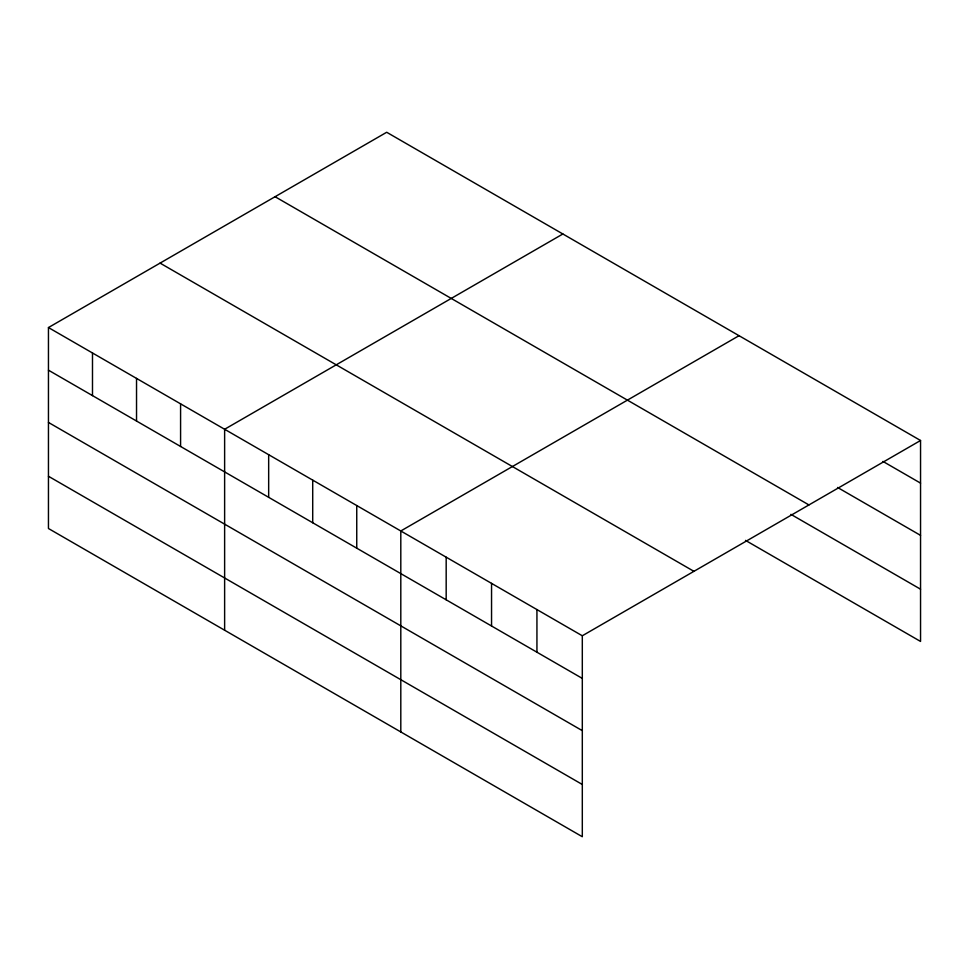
<?xml version="1.0" encoding="UTF-8"?>
<svg xmlns="http://www.w3.org/2000/svg" width="969" height="969" viewBox="0 0 969 969"><rect width="100%" height="100%" fill="white"/><g stroke="black" fill="none" stroke-linecap="round" stroke-linejoin="round"><path stroke-width="1.45" d="M582.308 730.65L582.308 635.773L48.45 327.558L48.45 528.505L582.308 836.731L582.308 730.65L48.45 422.436M745.524 540.399L920.55 641.442L920.55 440.495L386.692 132.268L48.45 327.558M562.868 233.989L224.626 429.267L224.626 630.213M739.032 335.698L400.803 530.976L400.803 731.934M582.308 635.773L920.55 440.495M882.953 461.426L920.55 483.131M837.567 487.468L920.55 535.372M275.075 196.719L808.933 504.934M790.898 514.345L920.55 589.2M160.067 263.108L693.925 571.335M48.45 370.182L582.308 678.409M48.45 476.263L582.308 784.478M536.935 609.574L536.935 652.21M491.549 583.374L491.549 626.01M446.176 557.175L446.176 599.811M356.749 505.552L356.749 548.188M312.708 480.127L312.708 522.751M268.667 454.691L268.667 497.327M180.585 403.843L180.585 446.467M136.532 378.407L136.532 421.043M92.491 352.982L92.491 395.618"/></g></svg>
